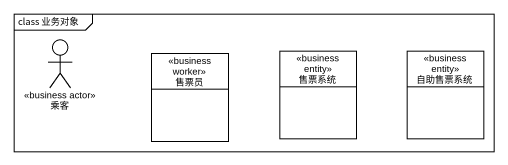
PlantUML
@startuml
mainframe class 业务对象
allowmixing
hide circle
hide empty members
actor 乘客 <<business actor>>
class 售票员 <<business worker>>
class 售票系统 <<business entity>>
class 自助售票系统 <<business entity>>
@enduml
